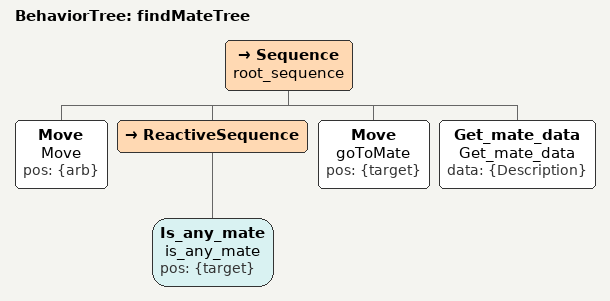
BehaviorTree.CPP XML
<root main_tree_to_execute = "findMateTree" >
     <BehaviorTree ID="findMateTree">

        <Sequence name="root_sequence">
            <Move name="Move" pos="{arb}"/>
            <ReactiveSequence>
                <Is_any_mate name="is_any_mate" pos="{target}"/>
            </ReactiveSequence>
            <Move name="goToMate" pos="{target}"/>
            <Get_mate_data name="Get_mate_data" data="{Description}"/>
        </Sequence>

     </BehaviorTree>
 </root>
